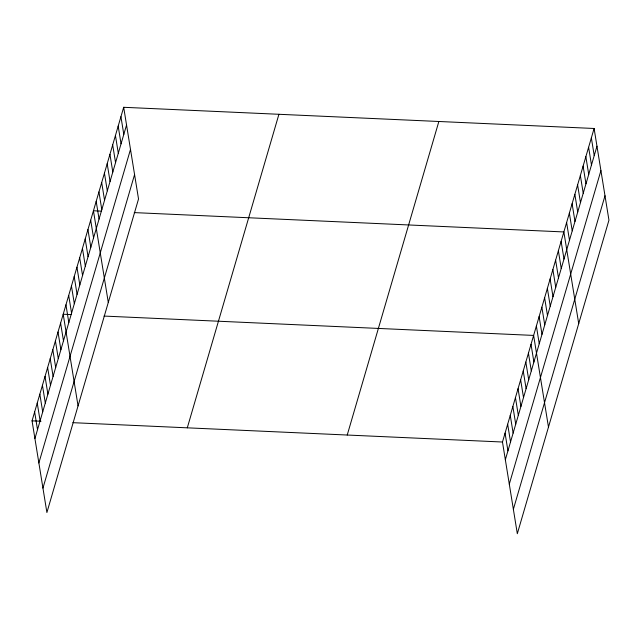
<?xml version="1.0" encoding="UTF-8"?>
<svg xmlns="http://www.w3.org/2000/svg" width="641" height="641" viewBox="0 0 641 641"><rect width="100%" height="100%" fill="white"/><g stroke="black" fill="none" stroke-linecap="round" stroke-linejoin="round"><path stroke-width="0.96" d="M123.681 107.295L138.528 198.982L46.897 512.52L32.05 420.841L123.681 107.295L594.103 128.48L608.95 220.159L517.319 533.705L502.472 442.018L594.103 128.48M34.918 438.556L126.549 125.011M38.869 462.962L130.5 149.417M42.947 488.113L134.578 174.568M187.292 427.827L278.923 114.29M347.23 435.031L438.861 121.494M505.34 459.733L596.971 146.196M509.291 484.139L600.921 170.602M513.369 509.291L605 195.753M101.406 211.129L93.442 210.769L108.289 302.448M134.241 212.604L563.864 231.946L578.711 323.625M71.167 314.595L63.203 314.234L78.05 405.913M104.002 316.069L533.624 335.419L548.472 427.098M32.05 420.841L41.008 421.241M72.85 422.675L502.472 442.018M591.355 137.887L594.223 155.603M588.606 147.294L591.475 165.001M585.858 156.7L588.726 174.408M583.102 166.107L585.97 183.815M580.353 175.514L583.222 193.221M577.605 184.92L580.474 202.628M574.857 194.327L577.725 212.035M572.109 203.734L574.977 221.441M569.36 213.132L572.229 230.848M566.612 222.539L569.48 240.255M561.115 241.353L563.984 259.068M558.367 250.759L561.236 268.475M555.619 260.166L558.487 277.882M552.871 269.573L555.739 287.288M550.122 278.979L552.991 296.695M547.366 288.386L550.234 306.102M544.618 297.793L547.486 315.508M541.869 307.199L544.738 324.907M539.121 316.606L541.99 334.314M536.373 326.013L539.241 343.72M531.028 344.297L533.897 362.013M528.432 353.183L531.301 370.899M525.836 362.069L528.705 379.776M523.24 370.955L526.109 388.662M520.644 379.833L523.513 397.548M518.048 388.718L520.917 406.434M515.452 397.604L518.321 415.312M512.856 406.482L515.725 424.198M510.26 415.368L513.129 433.084M507.664 424.254L510.532 441.97M505.068 433.14L507.936 450.847M120.933 116.702L123.801 134.418M118.184 126.109L121.053 143.824M115.436 135.515L118.305 153.231M112.688 144.922L115.556 162.638M109.94 154.329L112.808 172.044M107.191 163.735L110.06 181.451M104.435 173.142L107.303 190.858M101.687 182.549L104.555 200.264M98.938 191.955L101.807 209.671M96.19 201.362L99.059 219.078M90.693 220.175L93.562 237.883M87.945 229.582L90.814 247.29M85.197 238.989L88.065 256.696M82.449 248.396L85.317 266.103M79.7 257.802L82.569 275.51M76.952 267.209L79.821 284.916M74.204 276.608L77.072 294.323M71.447 286.014L74.324 303.73M68.699 295.421L71.568 313.137M65.951 304.828L68.819 322.543M60.607 323.12L63.475 340.836M58.011 332.006L60.879 349.714M55.414 340.884L58.283 358.599M52.818 349.77L55.687 367.485M50.222 358.656L53.091 376.363M47.626 367.541L50.495 385.249M45.03 376.419L47.899 394.135M42.434 385.305L45.303 403.021M39.838 394.191L42.707 411.899M37.242 403.069L40.111 420.784M34.646 411.955L37.515 429.67"/></g></svg>
